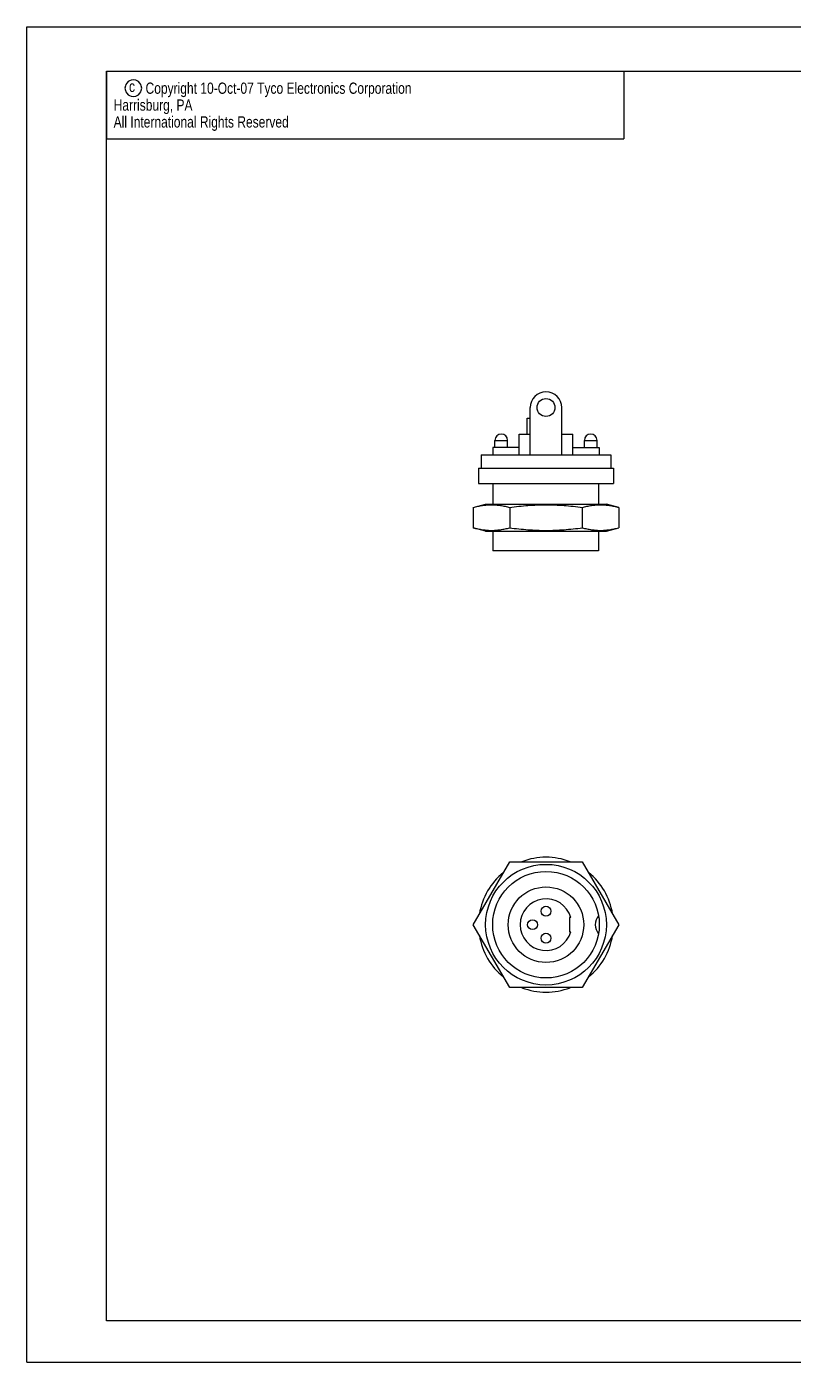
# Model space of a CAD drawing. Extents: x 0 to 420, y 0 to 297.
# Drawn here: x 0 to 170.5, y 0 to 297 of the extents above; entities that cross this region are included whole.
import ezdxf

# ---------------------------------------------------------------- set-up
doc = ezdxf.new("R2010")
doc.units = 0
doc.header["$LTSCALE"] = 23.1
doc.layers.get('0').update_dxf_attribs({"linetype": 'CONTINUOUS'})
doc.styles.get("Standard").update_dxf_attribs({"font": 'txt', "width": 0.95})

msp = doc.modelspace()

# ---------------------------------------------------------------- linework, layer by layer
at = {"color": 7, "linetype": 'CONTINUOUS'}
for p, q in [((0, 0), (0, 297)), ((0, 297), (420, 297)), ((17.78, 9.23), (17.78, 287.08)), ((17.78, 287.08), (409.21, 287.08)), ((112, 201.82), (112, 212.32)), ((119, 201.82), (119, 212.32)), ((111.33, 206.42), (111.33, 209.92)), ((111.33, 209.92), (112, 209.92)), ((104.15, 203.42), (104.15, 205.02)), ((104.15, 205.02), (106.95, 205.02)), ((106.95, 203.42), (106.95, 205.02)), ((109.53, 201.82), (109.53, 206.42)), ((109.53, 206.42), (112, 206.42)), ((119, 206.42), (121.47, 206.42)), ((121.47, 201.82), (121.47, 206.42)), ((124.05, 205.02), (126.85, 205.02)), ((124.05, 203.42), (124.05, 205.02)), ((126.85, 203.42), (126.85, 205.02)), ((103.7, 203.42), (103.7, 201.82)), ((109.53, 203.42), (103.7, 203.42)), ((121.47, 203.42), (127.3, 203.42)), ((127.3, 203.42), (127.3, 201.82)), ((101.1, 201.82), (101.1, 198.82)), ((101.1, 201.82), (129.9, 201.82)), ((129.9, 201.82), (129.9, 198.82)), ((100.5, 198.82), (100.5, 195.42)), ((100.5, 198.82), (130.5, 198.82)), ((130.5, 198.82), (130.5, 195.42)), ((100.5, 195.42), (130.5, 195.42)), ((103.65, 195.42), (103.65, 190.84)), ((127.18, 195.42), (127.18, 190.84)), ((99.33, 190.11), (102.08, 190.84)), ((99.33, 190.11), (99.33, 185.58)), ((102.08, 190.84), (128.92, 190.84)), ((107.42, 190.11), (107.42, 185.58)), ((123.58, 190.11), (123.58, 185.58)), ((131.67, 190.11), (128.92, 190.84)), ((131.67, 190.11), (131.67, 185.58)), ((102.08, 184.84), (99.33, 185.58)), ((102.08, 184.84), (128.92, 184.84)), ((103.65, 184.84), (103.65, 180.42)), ((127.18, 184.84), (127.18, 180.42)), ((128.92, 184.84), (131.67, 185.58)), ((127.18, 180.42), (103.65, 180.42)), ((99.33, 97.31), (107.42, 111.31)), ((107.42, 111.31), (123.58, 111.31)), ((123.58, 111.31), (131.67, 97.31)), ((121.02, 98.91), (120.75, 98.91)), ((120.75, 98.91), (120.75, 95.71)), ((107.42, 83.31), (99.33, 97.31)), ((120.75, 95.71), (121.02, 95.71)), ((131.67, 97.31), (123.58, 83.31)), ((123.58, 83.31), (107.42, 83.31)), ((409.21, 9.23), (17.78, 9.23)), ((30.48, 9.23), (17.78, 9.23)), ((0, 0), (420, 0))]:
    msp.add_line(p, q, dxfattribs=at)
at = {"color": 2, "linetype": 'CONTINUOUS'}
for p, q in [((17.78, 287.08), (132.78, 287.08)), ((17.78, 287.08), (17.78, 272.08)), ((132.78, 287.08), (132.78, 272.08)), ((17.78, 272.08), (132.78, 272.08))]:
    msp.add_line(p, q, dxfattribs=at)
msp.add_lwpolyline([(21.85, 283.33), (21.95, 282.81), (22.05, 282.5), (22.26, 282.19), (22.58, 281.88), (22.89, 281.67), (23.2, 281.56), (23.72, 281.46), (24.24, 281.56), (24.55, 281.67), (24.87, 281.88), (25.18, 282.19), (25.39, 282.5), (25.49, 282.81), (25.6, 283.33), (25.49, 283.86), (25.39, 284.17), (25.18, 284.48), (24.87, 284.79), (24.55, 285), (24.24, 285.11), (23.72, 285.21), (23.2, 285.11), (22.89, 285), (22.58, 284.79), (22.26, 284.48), (22.05, 284.17), (21.95, 283.86), (21.85, 283.33)], dxfattribs=at)
at = {"color": 7, "linetype": 'CONTINUOUS'}
for centre, radius in [((115.5, 212.32), 2), ((115.5, 97.31), 13.42), ((115.5, 97.31), 11.85), ((115.5, 97.31), 8.4), ((115.5, 100.31), 1.1), ((112.5, 97.31), 1.1), ((115.5, 94.31), 1.1)]:
    msp.add_circle(centre, radius, dxfattribs=at)
for centre, radius, start, end in [((115.5, 212.32), 3.5, 0, 180), ((105.55, 205.02), 1.4, 0, 180), ((125.45, 205.02), 1.4, 0, 180), ((115.5, 97.31), 15, 68.9962, 111.0038), ((115.5, 97.31), 15, 129.2052, 170.7977), ((115.5, 97.31), 15, 9.2023, 50.7948), ((115.5, 97.31), 5.75, 16.1564, 343.8436), ((129.55, 97.31), 3.1, 139.8956, 220.1044), ((115.5, 97.31), 15, 189.2023, 230.7948), ((115.5, 97.31), 15, 309.2052, 350.7977), ((115.5, 97.31), 15, 248.9962, 291.0038)]:
    msp.add_arc(centre, radius, start, end, dxfattribs=at)
for points, knots in [([(99.33, 190.11), (99.67, 190.2), (100.35, 190.36), (101.36, 190.55), (102.37, 190.66), (103.38, 190.7), (104.38, 190.66), (105.39, 190.55), (106.4, 190.36), (107.08, 190.2), (107.42, 190.11)], [0, 0, 0, 0, 0.129241, 0.253956, 0.377098, 0.500043, 0.622987, 0.746124, 0.870788, 1, 1, 1, 1]), ([(107.42, 190.11), (108.1, 190.2), (109.46, 190.36), (111.48, 190.55), (113.49, 190.66), (115.5, 190.7), (117.51, 190.66), (119.52, 190.55), (121.54, 190.36), (122.9, 190.2), (123.58, 190.11)], [0, 0, 0, 0, 0.127789, 0.252216, 0.375972, 0.500044, 0.624114, 0.747864, 0.87224, 1, 1, 1, 1]), ([(123.58, 190.11), (123.92, 190.2), (124.6, 190.36), (125.61, 190.55), (126.62, 190.66), (127.62, 190.7), (128.63, 190.66), (129.64, 190.55), (130.65, 190.36), (131.33, 190.2), (131.67, 190.11)], [0, 0, 0, 0, 0.129241, 0.253956, 0.377098, 0.500043, 0.622987, 0.746124, 0.870788, 1, 1, 1, 1]), ([(99.33, 185.58), (99.67, 185.49), (100.35, 185.32), (101.36, 185.14), (102.37, 185.02), (103.38, 184.98), (104.38, 185.02), (105.39, 185.14), (106.4, 185.32), (107.08, 185.49), (107.42, 185.58)], [0, 0, 0, 0, 0.129241, 0.253956, 0.377098, 0.500043, 0.622987, 0.746124, 0.870788, 1, 1, 1, 1]), ([(107.42, 185.58), (108.1, 185.49), (109.46, 185.32), (111.48, 185.14), (113.49, 185.02), (115.5, 184.98), (117.51, 185.02), (119.52, 185.14), (121.54, 185.32), (122.9, 185.49), (123.58, 185.58)], [0, 0, 0, 0, 0.127789, 0.252216, 0.375972, 0.500044, 0.624114, 0.747864, 0.87224, 1, 1, 1, 1]), ([(123.58, 185.58), (123.92, 185.49), (124.6, 185.32), (125.61, 185.14), (126.62, 185.02), (127.62, 184.98), (128.63, 185.02), (129.64, 185.14), (130.65, 185.32), (131.33, 185.49), (131.67, 185.58)], [0, 0, 0, 0, 0.129241, 0.253956, 0.377098, 0.500043, 0.622987, 0.746124, 0.870788, 1, 1, 1, 1])]:
    msp.add_open_spline(points, degree=3, knots=knots, dxfattribs=at)

# ---------------------------------------------------------------- texts
at = {"color": 2, "linetype": 'CONTINUOUS', "width": 0.8}
for s, p in [('c', (22.75, 282.48)), ('Copyright 10-Oct-07 Tyco Electronics Corporation', (26.43, 282.08)), ('  Harrisburg, PA', (17.85, 278.33)), ('  All International Rights Reserved', (17.85, 274.58))]:
    msp.add_text(s, height=2.5, dxfattribs=at).set_placement(p)

doc.saveas('drawing.dxf')
